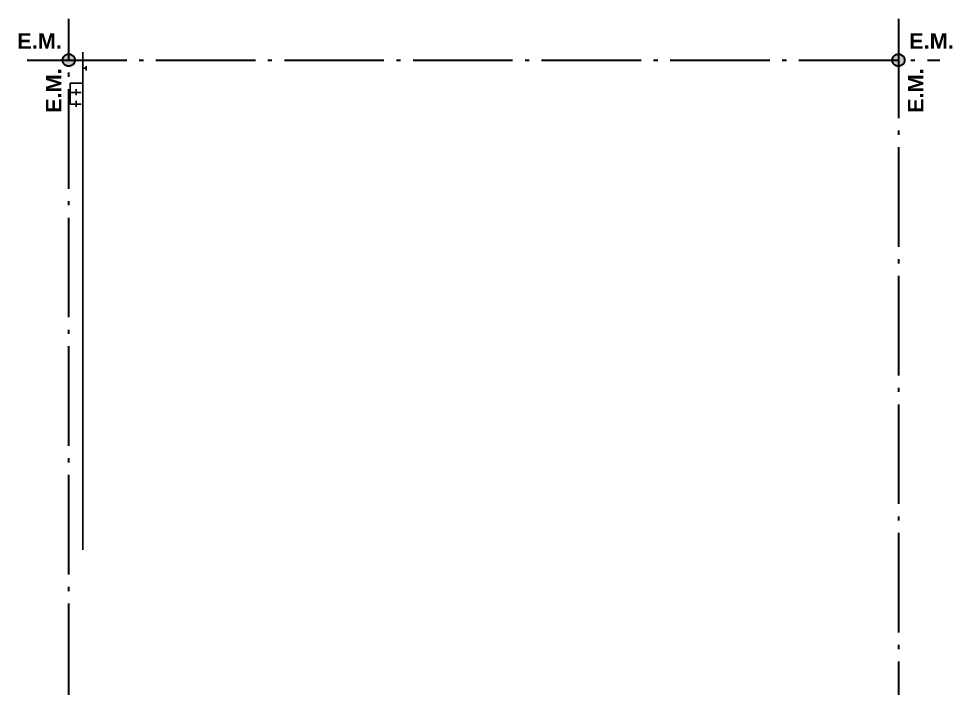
# Model space of a CAD drawing. Header units: millimetres. Extents: x 1794.7 to 1858.5, y 1557.3 to 1592.2.
# Drawn here: x 1794.65 to 1817.16, y 1573.45 to 1589.6 of the extents above; entities that cross this region are included whole.
import ezdxf

# ---------------------------------------------------------------- set-up
doc = ezdxf.new("R2010")
doc.units = ezdxf.units.MM
doc.linetypes.add('ACAD_ISO03W100', pattern=[30, 12, -18])
doc.linetypes.add('ACAD_ISO04W100', pattern=[30, 24, -3, 0, -3])
doc.layers.add('agua fria distribucion', color=170, linetype='ACAD_ISO03W100')
for name, color, linetype, lineweight in [('gris', 251, 'Continuous', 18), ('L.M.', 160, 'ACAD_ISO04W100', 30), ('nomenclatura', 41, 'Continuous', 18)]:
    doc.layers.add(name, color=color, linetype=linetype, lineweight=lineweight)
doc.styles.add('SANSSERIFBOLD', font='sasb____.pfb')

msp = doc.modelspace()

# ---------------------------------------------------------------- hatches: boundary and pattern name
at = {"layer": 'gris'}
for points in [[(1796.008, 1588.599, 1), (1795.713, 1588.599, 1)], [(1816.008, 1588.599, 1), (1815.713, 1588.599, 1)]]:
    msp.add_hatch(color=256, dxfattribs=at).paths.add_polyline_path(points)

# ---------------------------------------------------------------- linework, layer by layer
at = {"layer": 'agua fria distribucion'}
for p, q in [((1796.203, 1588.793), (1796.203, 1563.658)), ((1796.203, 1588.402), (1796.28, 1588.402)), ((1796.28, 1588.45), (1796.28, 1588.353)), ((1795.899, 1588.041), (1796.203, 1588.041)), ((1795.899, 1588.041), (1795.899, 1587.538)), ((1796.043, 1587.897), (1796.043, 1587.754)), ((1795.899, 1587.815), (1796.161, 1587.815)), ((1796.043, 1587.62), (1796.043, 1587.476)), ((1795.899, 1587.538), (1796.161, 1587.538))]:
    msp.add_line(p, q, dxfattribs=at)
at = {"layer": 'L.M.', "ltscale": 0.1}
for p, q in [((1795.861, 1557.599), (1795.861, 1589.599)), ((1815.861, 1589.599), (1815.861, 1565.199)), ((1794.861, 1588.599), (1816.861, 1588.599))]:
    msp.add_line(p, q, dxfattribs=at)
for centre in [(1795.861, 1588.599), (1815.861, 1588.599)]:
    msp.add_circle(centre, 0.147, dxfattribs=at)

# ---------------------------------------------------------------- texts
at = {"layer": 'nomenclatura', "linetype": 'Continuous', "style": 'SANSSERIFBOLD'}
for p in [(1794.62, 1588.872), (1816.121, 1588.872)]:
    msp.add_text('E.M.', height=0.375, dxfattribs=at).set_placement(p)
for p in [(1795.687, 1587.326), (1816.465, 1587.326)]:
    msp.add_text('E.M.', height=0.375, rotation=90, dxfattribs=at).set_placement(p)

doc.saveas('drawing.dxf')
